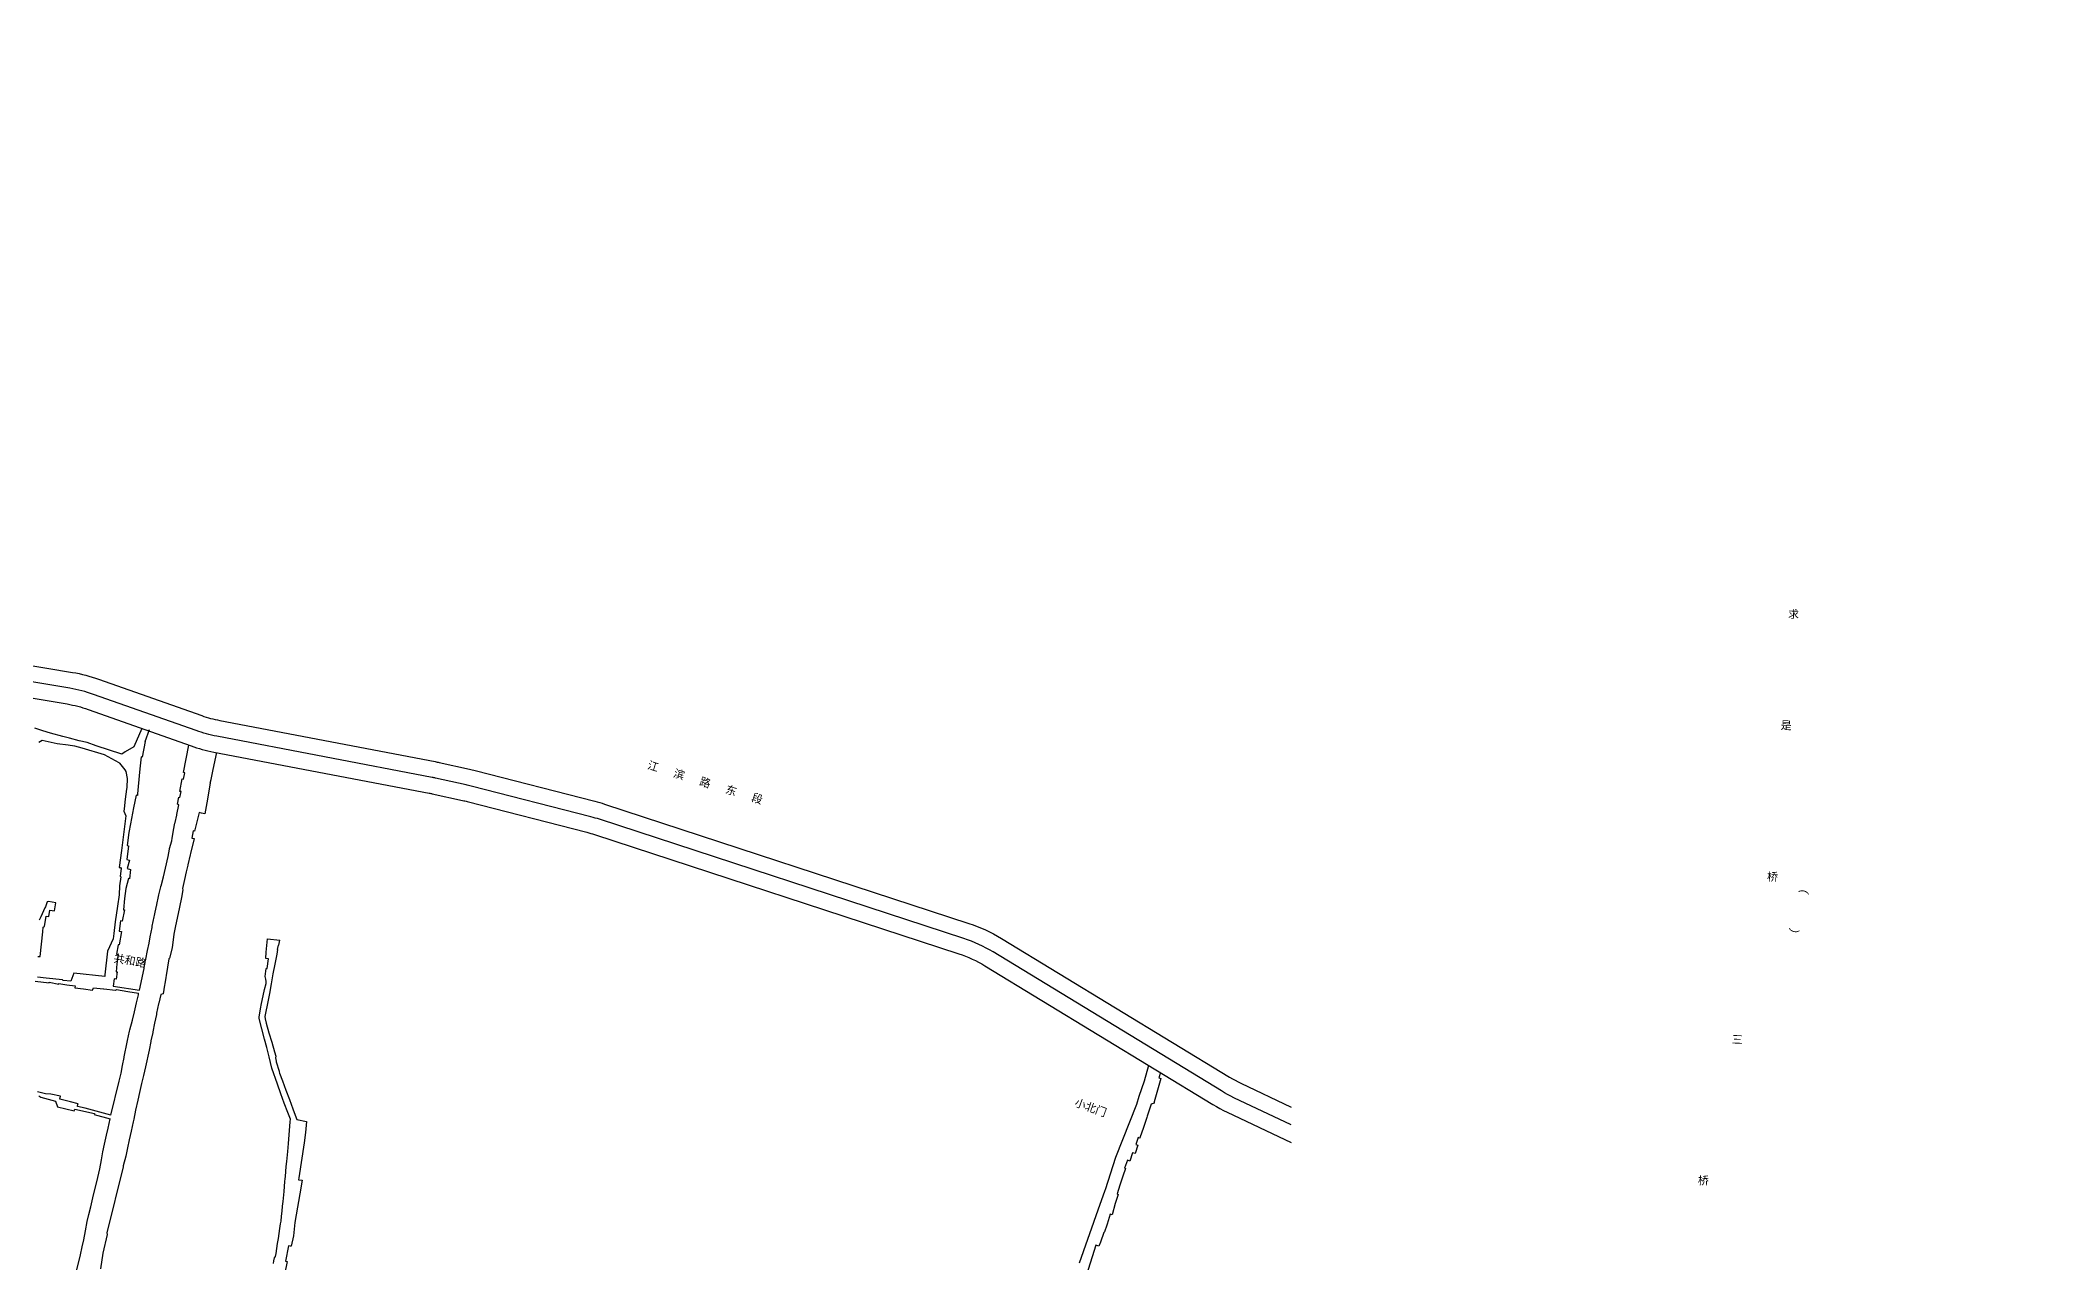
# Model space of a CAD drawing. Extents: x 529262 to 576451, y 2694391 to 2717535.
# Drawn here: x 567044 to 568046, y 2710384 to 2710995 of the extents above; entities that cross this region are included whole.
import ezdxf
from ezdxf.enums import TextEntityAlignment as Align
from ezdxf.xclip import XClip

# ---------------------------------------------------------------- set-up
doc = ezdxf.new("R2010")
doc.units = 0
doc.header["$XCLIPFRAME"] = 0
for name, color, linetype in [('PP-COM', 7, 'Continuous'), ('RD-中线', 40, 'Continuous'), ('RD-红线', 7, 'Continuous'), ('RD-街巷路', 8, 'Continuous'), ('RD-路名', 7, 'Continuous')]:
    doc.layers.add(name, color=color, linetype=linetype)
doc.styles.add('黑体', font='simhei.ttf')

# ---------------------------------------------------------------- blocks, each defined once
blk = doc.blocks.new('A$C19FD0107')
at = {"layer": 'RD-中线', "color": 8, "linetype": 'Continuous'}
blk.add_lwpolyline([(-3182.4, 15995), (-3198.9, 16001.8, -0.014166), (-3214.5, 16008.6), (-3357.1, 16076.2, -0.025885), (-3363.4, 16079.6), (-3477.5, 16149, 0.057594), (-3492.1, 16155.7), (-3674.2, 16215.3, 0.015953), (-3678.5, 16216.5), (-3738.3, 16231.9, 0.009424), (-3740.9, 16232.5), (-3756.1, 16235.9, 0.006409), (-3757.8, 16236.2), (-3865.5, 16256.8, -0.037693), (-3875.7, 16259.6), (-3927.1, 16277.7, 0.043554), (-3938.9, 16280.8), (-4006.1, 16292, 0.022258)], format="xyb", dxfattribs=at)
at = {"layer": 'RD-中线', "color": 8, "linetype": 'Continuous', "flags": 128}
for points in [[(-4490.7, 14139.4, 0), (-4490.3, 14139.4)], [(-3818.3, 14086.2, 0), (-3817.7, 14086.2)]]:
    blk.add_lwpolyline(points, format="xyb", dxfattribs=at)
at = {"layer": 'RD-红线', "color": 8}
blk.add_lwpolyline([(-3105.6, 16354.3), (-3105.5, 16360.1, 0.096755), (-3112.3, 16397.8), (-3122.7, 16424.6, 0.015431), (-3125.1, 16430.3, 0.000021), (-3143.8, 16470.7, 0.000056), (-3145.1, 16473.5, 0.000073), (-3145.8, 16474.9, 0.00009), (-3146.4, 16476.3, 0.000099), (-3146.8, 16477, 0.000107), (-3147.1, 16477.7, 0.000116), (-3147.4, 16478.5, 0.000126), (-3147.7, 16479.2, 0.000135), (-3148.1, 16479.9, 0.000144), (-3148.4, 16480.6, 0.000153), (-3148.7, 16481.3, 0.000162), (-3149, 16482, 0.000171), (-3149.4, 16482.7, 0.00018), (-3149.7, 16483.5, 0.000189), (-3150, 16484.2, 0.000198), (-3150.3, 16484.9, 0.000207), (-3150.7, 16485.6, 0.000216), (-3151, 16486.3, 0.000225), (-3151.3, 16487, 0.000235), (-3151.6, 16487.8, 0.000244), (-3152, 16488.5, 0.000253), (-3152.3, 16489.2, 0.000262), (-3152.6, 16489.9, 0.000271), (-3152.9, 16490.7, 0.00028), (-3153.2, 16491.4, 0.00029), (-3153.6, 16492.1, 0.000299), (-3153.9, 16492.8, 0.000308), (-3154.2, 16493.5, 0.000317), (-3154.5, 16494.3, 0.000327), (-3154.8, 16495, 0.000336), (-3155.1, 16495.7, 0.000345), (-3155.5, 16496.5, 0.000355), (-3155.8, 16497.2, 0.000364), (-3156.1, 16497.9, 0.000373), (-3156.4, 16498.7, 0.000383), (-3156.7, 16499.4, 0.000392), (-3157, 16500.1, 0.000402), (-3157.3, 16500.8, 0.000411), (-3157.6, 16501.6, 0.00042), (-3157.9, 16502.3, 0.00043), (-3158.3, 16503.1, 0.000439), (-3158.6, 16503.8, 0.000449), (-3158.9, 16504.5, 0.000459), (-3159.2, 16505.3, 0.000468), (-3159.5, 16506, 0.000478), (-3159.8, 16506.7, 0.000487), (-3160.1, 16507.5, 0.000497), (-3160.4, 16508.2, 0.000507), (-3160.7, 16509, 0.000516), (-3161, 16509.7, 0.000526), (-3161.3, 16510.5, 0.000536), (-3161.5, 16511.2, 0.000546), (-3161.8, 16512, 0.000555), (-3162.1, 16512.7, 0.000565), (-3162.4, 16513.5, 0.000575), (-3162.7, 16514.2, 0.000585), (-3163, 16515, 0.000595), (-3163.3, 16515.7, 0.000604), (-3163.6, 16516.5, 0.000614), (-3163.8, 16517.2, 0.000624), (-3164.1, 16518, 0.000634), (-3164.4, 16518.7, 0.000644), (-3164.7, 16519.5, 0.000654), (-3165, 16520.2, 0.000664), (-3165.2, 16521, 0.000674), (-3165.5, 16521.8, 0.000684), (-3165.8, 16522.5, 0.000694), (-3166, 16523.3, 0.000704), (-3166.3, 16524.1, 0.000714), (-3166.6, 16524.8, 0.000724), (-3166.8, 16525.6, 0.000734), (-3167.1, 16526.4, 0.000745), (-3167.3, 16527.1, 0.000755), (-3167.6, 16527.9, 0.000765), (-3167.9, 16528.7, 0.000775), (-3168.1, 16529.4, 0.000785), (-3168.4, 16530.2, 0.000796), (-3168.6, 16531, 0.000515), (-3168.7, 16531.2), (-3170.8, 16538.3, -0.040229), (-3179.2, 16579.7), (-3186.6, 16610.3, -0.031035)], format="xyb", dxfattribs=at)
at = {"layer": 'RD-红线', "color": 8, "linetype": 'Continuous', "flags": 128}
for points in [[(-4004.8, 16299.9), (-3937.6, 16288.7, -0.043554), (-3924.5, 16285.3), (-3873, 16267.1, 0.037693), (-3864, 16264.7), (-3756.3, 16244.1, -0.006409), (-3754.4, 16243.7), (-3739.2, 16240.4, -0.009424), (-3736.3, 16239.7), (-3676.5, 16224.3, -0.015953), (-3671.7, 16222.9), (-3489.6, 16163.3, -0.057594), (-3473.3, 16155.8), (-3359.3, 16086.5, 0.025885), (-3353.6, 16083.4), (-3211.8, 16016.2)], [(-4007.5, 16284.1), (-3940.2, 16272.9, -0.043554), (-3929.8, 16270.2), (-3878.3, 16252, 0.037693), (-3867, 16248.9), (-3759.3, 16228.4, -0.006409), (-3757.8, 16228), (-3742.6, 16224.7, -0.009424), (-3740.3, 16224.2), (-3680.5, 16208.8, -0.015953), (-3676.7, 16207.7), (-3494.6, 16148.1, -0.057594), (-3481.6, 16142.1), (-3367.6, 16072.8, 0.025885), (-3360.5, 16069), (-3217.9, 16001.4, 0.002944), (-3214.6, 15999.9)]]:
    blk.add_lwpolyline(points, format="xyb", dxfattribs=at)

msp = doc.modelspace()

# ---------------------------------------------------------------- linework, layer by layer
at = {"layer": 'RD-街巷路', "color": 8, "linetype": 'Continuous'}
for points, elevation in [([(567095.127, 2710651.282), (567091.147, 2710642.146), (567086.676, 2710639.59), (567085.088, 2710638.474), (567072.217, 2710642.523), (567067.734, 2710644.193), (567063.796, 2710645.126), (567058.988, 2710646.384), (567055.603, 2710647.269), (567049.416, 2710648.888), (567045.581, 2710650.077), (567041.59, 2710651.491)], 146.693), ([(567096.767, 2710644.849), (567098.947, 2710650.759)], 158.014), ([(567043.578, 2710644.434), (567045.193, 2710645.418), (567052.754, 2710643.842), (567058.183, 2710643.057), (567061.369, 2710642.539), (567065.148, 2710641.685), (567076.163, 2710638.219), (567083.611, 2710634.333), (567083.893, 2710633.897), (567086.518, 2710630.561)], 146.693), ([(567096.767, 2710644.849), (567095.277, 2710636.995), (567094.696, 2710637.072), (567094.224, 2710632.615), (567093.88, 2710629.367), (567092.921, 2710618.589), (567092.886, 2710617.854), (567092.231, 2710617.982), (567090.877, 2710611.558), (567089.373, 2710603.679), (567088.65, 2710599.315), (567087.774, 2710592.742), (567088.459, 2710592.605), (567087.606, 2710585.85), (567088.873, 2710585.561), (567087.81, 2710581.239), (567089.473, 2710580.858), (567088.839, 2710576.123), (567088.325, 2710576.237), (567087.012, 2710571.304), (567086.412, 2710566.387), (567085.918, 2710560.656), (567086.424, 2710560.613), (567085.295, 2710555.06), (567084.481, 2710555.238), (567083.817, 2710549.977), (567084.911, 2710549.783), (567083.684, 2710543.108), (567083.319, 2710543.178), (567082.394, 2710538.496), (567083.192, 2710538.357), (567082.654, 2710533.738), (567082.181, 2710529.755), (567082.742, 2710529.662), (567082.273, 2710526.04), (567081.317, 2710526.174), (567080.775, 2710522.455), (567093.981, 2710520.556)], 158.014), ([(567093.981, 2710520.556), (567094.729, 2710524.322), (567095.417, 2710527.555), (567096.222, 2710531.336), (567096.235, 2710531.876), (567096.832, 2710535.547), (567097.008, 2710535.974), (567097.849, 2710540.387), (567097.977, 2710540.363), (567098.683, 2710543.987), (567099.314, 2710547.233), (567100.205, 2710551.81), (567100.218, 2710552.429), (567101.286, 2710557.144), (567101.419, 2710557.835), (567102.369, 2710562.596), (567102.521, 2710563.078), (567102.632, 2710563.255), (567103.423, 2710567.346), (567103.535, 2710568.199), (567104.591, 2710572.184), (567104.637, 2710572.447), (567104.702, 2710572.593), (567105.955, 2710577.074), (567106.93, 2710581.446), (567108.161, 2710587.301), (567108.939, 2710590.998), (567108.939, 2710591.308), (567109.986, 2710595.165), (567110.163, 2710596.415), (567110.891, 2710600.218), (567110.927, 2710600.407), (567111.623, 2710603.881), (567111.74, 2710604.24), (567112.502, 2710608.016), (567112.59, 2710608.316), (567113.521, 2710613.052), (567112.812, 2710613.383), (567113.504, 2710616.931), (567114.096, 2710616.816), (567114.668, 2710619.747), (567114.078, 2710619.867), (567115.288, 2710626.071), (567115.881, 2710625.962), (567116.508, 2710629.172), (567115.916, 2710629.288), (567118.591, 2710642.991)], 135.092), ([(567086.039, 2710610.013), (567087.151, 2710607.697), (567086.443, 2710602.34), (567085.919, 2710598.347), (567085.399, 2710594.387), (567084.872, 2710590.374), (567083.755, 2710581.861), (567084.419, 2710581.81), (567084.707, 2710581.318), (567084.209, 2710577.516), (567084.536, 2710577.133), (567083.943, 2710572.703), (567083.786, 2710568.081), (567082.986, 2710562.527), (567082.885, 2710562.541), (567081.795, 2710554.66), (567081.078, 2710548.837), (567080.741, 2710546.105), (567077.869, 2710540.013), (567076.655, 2710528.234), (567076.57, 2710527.412), (567061.015, 2710528.994), (567059.667, 2710524.982), (567055.716, 2710525.347), (567055.495, 2710525.675), (567047.26, 2710526.485), (567042.858, 2710527.025)], 142.464), ([(567043.09, 2710537.371), (567044.282, 2710537.265), (567045.576, 2710549.695), (567045.822, 2710552.059), (567046.415, 2710552.37), (567047.223, 2710557.524), (567048.633, 2710557.31), (567049.123, 2710560.531), (567051.441, 2710560.096), (567051.939, 2710563.244), (567052.094, 2710564.225), (567048.496, 2710564.898), (567047.756, 2710564.687), (567046.924, 2710562.166), (567046.669, 2710561.633), (567044.578, 2710557.091), (567043.816, 2710555.436)], 142.464), ([(567041.709, 2710525.067), (567048.708, 2710524.146), (567048.756, 2710524.533), (567053.548, 2710523.515), (567053.577, 2710523.826), (567057.599, 2710523.204), (567061.706, 2710522.678), (567061.538, 2710521.735), (567065.978, 2710521.265), (567070.491, 2710520.584), (567070.971, 2710521.75), (567075.928, 2710521.18), (567076.055, 2710521.12), (567081.942, 2710520.589), (567082.345, 2710520.865), (567088.14, 2710519.911), (567093.356, 2710519.062)], 145.187), ([(567079.59, 2710458.132), (567083.767, 2710475.134), (567084.729, 2710479.021), (567085.458, 2710482.825), (567086.289, 2710486.896), (567086.309, 2710487.255), (567087.799, 2710494.472), (567087.826, 2710495.335), (567088.935, 2710499.994), (567089.115, 2710500.755), (567090.34, 2710505.491), (567091.334, 2710509.755), (567092.352, 2710514.125), (567093.39, 2710518.274), (567093.465, 2710518.573), (567093.356, 2710519.062)], 145.187), ([(567046.914, 2710468.708), (567042.892, 2710469.719)], 145.187), ([(567043.64, 2710467.772), (567044.567, 2710467.071), (567051.903, 2710465.017), (567052.956, 2710462.238), (567061.334, 2710460.176), (567061.544, 2710461.033), (567071.357, 2710458.88), (567071.238, 2710458.336), (567079.32, 2710456.283)], 142.464), ([(567079.59, 2710458.132), (567066.766, 2710461.514), (567062.933, 2710462.47), (567063.121, 2710463.497), (567063.168, 2710463.752), (567059.493, 2710464.72), (567054.075, 2710466.148), (567054.39, 2710467.56), (567049.556, 2710468.636)], 145.187), ([(567062.36, 2710380.286), (567063.677, 2710385.426), (567064.374, 2710388.317), (567065.31, 2710392.249), (567066.045, 2710395.856), (567066.903, 2710400.288), (567066.86, 2710400.298), (567067.831, 2710404.878), (567068.651, 2710408.475), (567069.573, 2710412.305), (567070.283, 2710415.258), (567070.942, 2710418.227), (567070.927, 2710418.278), (567072.511, 2710424.715), (567074.017, 2710431.326), (567074.829, 2710435.694), (567075.595, 2710439.82), (567076.427, 2710443.591), (567077.409, 2710448.047), (567078.172, 2710451.508), (567079.32, 2710456.283)], 148.961)]:
    msp.add_lwpolyline(points, dxfattribs=dict(at, elevation=elevation))
at = {"layer": 'RD-街巷路', "color": 8}
for points, elevation in [([(567086.518, 2710630.561), (567087.047, 2710629.816), (567087.741, 2710626.34), (567087.555, 2710621.865), (567087.453, 2710620.987), (567086.819, 2710616.028), (567086.184, 2710611.068), (567086.039, 2710610.013)], 146.693), ([(567129.246, 2710623.937), (567129.658, 2710625.864), (567130.706, 2710630.753), (567132.526, 2710639.252)], 137.389), ([(567129.246, 2710623.937), (567127.532, 2710614.128), (567126.51, 2710608.709)], 137.389), ([(567123.68, 2710609.243), (567121.455, 2710599.983), (567120.801, 2710600.127), (567120.004, 2710596.512), (567121.189, 2710596.25), (567119.47, 2710588.733), (567119.168, 2710588.133), (567118.057, 2710583.137), (567118.021, 2710582.97), (567117.227, 2710579.669), (567116.399, 2710575.753), (567115.468, 2710571.334), (567115.553, 2710570.706), (567114.846, 2710566.896), (567113.88, 2710561.971), (567111.75, 2710551.76), (567111.111, 2710548.5), (567110.228, 2710541.648), (567108.963, 2710536.477), (567108.627, 2710536.236), (567107.273, 2710527.892), (567107.016, 2710526.887), (567106.508, 2710523.716), (567106.466, 2710523.044), (567105.717, 2710518.7), (567104.523, 2710518.413), (567103.549, 2710514.064), (567103.466, 2710513.728), (567102.465, 2710508.976), (567102.339, 2710508.358), (567101.351, 2710504.022), (567100.509, 2710499.767), (567100.498, 2710499.381), (567099.598, 2710495.273), (567099.629, 2710494.913), (567098.711, 2710490.617), (567096.866, 2710482.269), (567095.903, 2710477.916), (567094.981, 2710473.86), (567093.98, 2710469.455), (567093.106, 2710465.61), (567091.964, 2710460.564), (567090.989, 2710456.038), (567090.72, 2710454.817), (567089.726, 2710450.082), (567088.817, 2710445.699), (567087.931, 2710441.69), (567087.021, 2710437.581), (567085.82, 2710432.83), (567085.684, 2710432.222), (567077.653, 2710399.284), (567077.736, 2710398.402), (567075.656, 2710389.121), (567074.344, 2710381.371)], 151.264), ([(567126.51, 2710608.709), (567124.918, 2710609.01), (567123.68, 2710609.243)], 137.389), ([(567160.916, 2710383.972), (567160.995, 2710385.291), (567161.305, 2710386.776), (567161.874, 2710387.397), (567162.129, 2710389.035), (567162.515, 2710391.505), (567162.9, 2710393.975), (567163.292, 2710396.485), (567163.671, 2710398.915), (567164.057, 2710401.386), (567164.442, 2710403.856), (567164.633, 2710405.075), (567164.889, 2710407.562), (567165.145, 2710410.049), (567165.419, 2710412.534), (567165.695, 2710415.019), (567166.246, 2710419.988), (567166.421, 2710422.482), (567166.592, 2710424.976), (567166.684, 2710426.309), (567166.797, 2710427.467), (567167.04, 2710429.956), (567167.283, 2710432.444), (567167.526, 2710434.932), (567168.013, 2710439.908), (567168.4, 2710443.867), (567169.206, 2710454.793), (567169.289, 2710456.099), (567167.984, 2710459.418), (567166.228, 2710464.099), (567164.553, 2710468.81), (567162.878, 2710473.521), (567160, 2710481.617), (567158.631, 2710487.169), (567158.469, 2710487.846), (567157.466, 2710491.804), (567156.404, 2710496), (567153.735, 2710506.438), (567153.646, 2710507.14), (567154.522, 2710512.04), (567154.765, 2710512.982), (567156.456, 2710520.78), (567157.14, 2710523.934), (567157.219, 2710524.908), (567157.025, 2710525.985), (567156.63, 2710527.323), (567157.141, 2710531.365), (567157.629, 2710531.288), (567158.39, 2710536.134), (567156.971, 2710536.357), (567157.271, 2710539.557), (567157.737, 2710544.536), (567157.883, 2710546.096), (567163.966, 2710545.486)], 151.264), ([(567162.899, 2710540.777), (567162.472, 2710538.444), (567161.543, 2710533.531), (567160.604, 2710528.62), (567159.664, 2710523.709), (567158.804, 2710518.783), (567158.237, 2710515.526), (567157.903, 2710513.866), (567156.915, 2710508.964), (567156.605, 2710507.421), (567156.636, 2710506.152), (567157.234, 2710504.08), (567158.612, 2710499.274), (567159.982, 2710494.465), (567161.352, 2710489.657), (567161.96, 2710487.525), (567161.913, 2710486.683), (567162.143, 2710485.021), (567162.22, 2710484.77), (567163.688, 2710479.991), (567163.762, 2710479.752), (567163.951, 2710479.135), (567165.376, 2710475.285), (567167.112, 2710470.596), (567168.834, 2710465.902), (567170.541, 2710461.203), (567172.164, 2710456.734), (567172.463, 2710455.912), (567177.381, 2710454.905), (567176.892, 2710449.469), (567176.253, 2710444.32), (567173.506, 2710426.773), (567173.361, 2710425.844), (567175.138, 2710425.538)], 156.151), ([(567162.899, 2710540.777), (567163.31, 2710543.025), (567163.52, 2710542.966), (567163.966, 2710545.486)], 156.151), ([(567598.243, 2710482.964), (567595.941, 2710475.086), (567593.42, 2710467.37), (567592.207, 2710463.484), (567581.748, 2710436.872), (567576.522, 2710420.776), (567576.387, 2710420.378), (567572.938, 2710410.682), (567563.581, 2710384.18)], 137.265), ([(567049.556, 2710468.636), (567046.914, 2710468.708)], 145.187), ([(567175.138, 2710425.538), (567174.011, 2710418.815), (567172.232, 2710408.205), (567171.612, 2710404.51), (567170.937, 2710397.762), (567169.728, 2710392.596), (567169.209, 2710392.673), (567168.373, 2710392.831), (567166.898, 2710385.052), (567167.731, 2710384.894), (567166.449, 2710378.404)], 157.884)]:
    msp.add_lwpolyline(points, dxfattribs=dict(at, elevation=elevation))
msp.add_lwpolyline([(567604.227, 2710479.327), (567603.36, 2710476.682), (567604.428, 2710476.326), (567601.099, 2710464.684), (567600.947, 2710464.151), (567599.539, 2710463.541), (567597.533, 2710457.515), (567597.285, 2710456.988), (567595.489, 2710451.342), (567594.02, 2710447.18), (567593.828, 2710446.635), (567593.066, 2710446.897), (567591.799, 2710443.386), (567592.848, 2710443.012), (567591.444, 2710438.857), (567590.265, 2710439.238), (567588.808, 2710435.165), (567587.633, 2710435.585), (567586.228, 2710431.66), (567586.669, 2710431.502), (567585.342, 2710427.557), (567583.823, 2710423.084), (567582.472, 2710418.749), (567583.107, 2710418.399), (567581.603, 2710413.999), (567579.998, 2710408.296), (567579.014, 2710408.606), (567577.462, 2710403.57), (567577.32, 2710403.133), (567576.26, 2710399.865), (567575.848, 2710399.477), (567574.181, 2710394.705), (567573.429, 2710392.553), (567571.926, 2710393.075), (567567.217, 2710378.316)], dxfattribs=at)

# ---------------------------------------------------------------- block references
at = {"layer": 'PP-COM'}
ref = msp.add_blockref('A$C19FD0107', (570997.993, 2694390.603), dxfattribs=at)
XClip(ref).set_block_clipping_path([(-9366.4383134884, 14428.6043910822), (-3328.4480743363, 17452.7484863754)])

# ---------------------------------------------------------------- texts
at = {"layer": 'RD-路名', "color": 7, "linetype": 'Continuous', "style": '黑体'}
for s, rotation, p in [('求', 357.826092, (567920.577, 2710708.452)), ('是', 357.826092, (567916.892, 2710652.825)), ('江   滨   路   东   段', 342.706272, (567376.675, 2710624.409)), ('桥', 357.826092, (567910.067, 2710577.279)), ('三', 357.826092, (567892.476, 2710495.936)), ('桥', 357.826092, (567875.492, 2710425.533))]:
    msp.add_text(s, height=4, rotation=rotation, dxfattribs=at).set_placement(p, align=Align.MIDDLE)
at = {"layer": 'RD-路名', "color": 7, "linetype": 'Continuous', "insert": (567929.302, 2710574.341), "char_height": 4, "attachment_point": 1, "rotation": 255.719793, "style": '黑体'}
msp.add_mtext_dynamic_manual_height_columns('\\pi-12,l16,t16;(^I   )', width=312.81606, gutter_width=357.193, heights=[0], dxfattribs=at)
at = {"layer": 'RD-路名', "color": 7, "char_height": 4, "width": 50.99419, "attachment_point": 1, "style": '黑体'}
for s, insert, rotation in [('共和路', (567081.504, 2710538.644), 350), ('小北门', (567562.303, 2710466.553), 340)]:
    msp.add_mtext(s, dxfattribs=dict(at, insert=insert, rotation=rotation))

doc.saveas('drawing.dxf')
